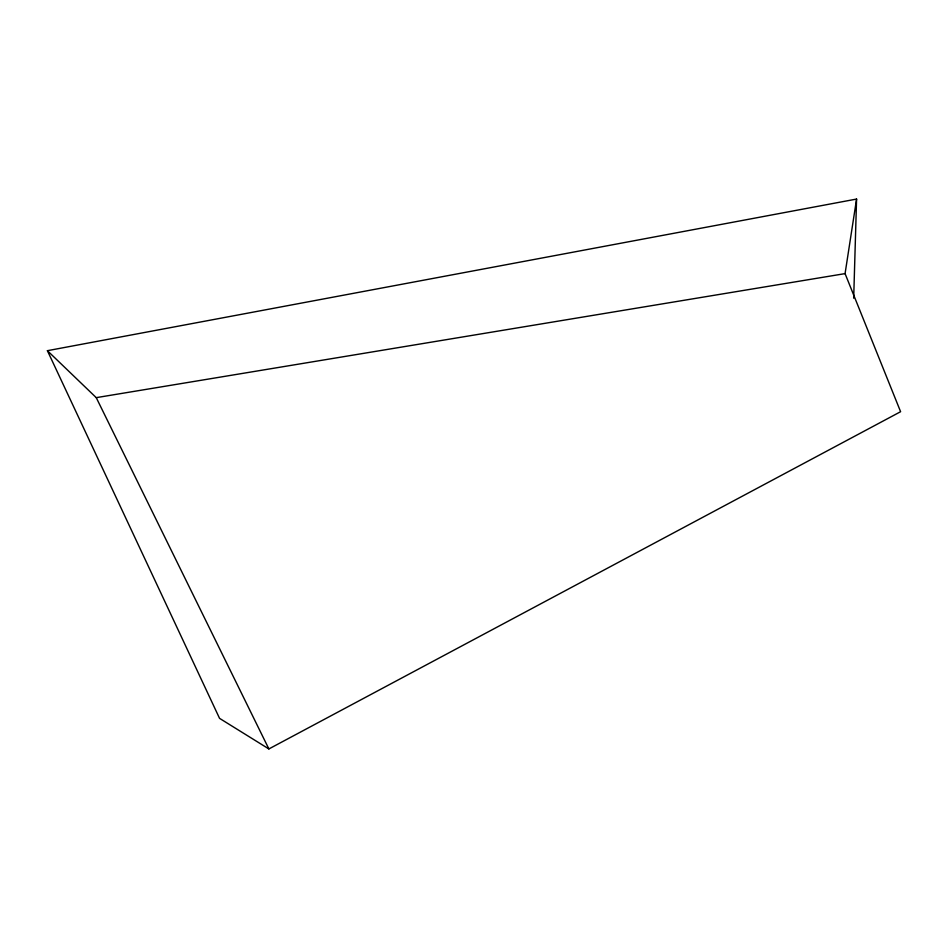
<?xml version="1.0" encoding="UTF-8"?>
<svg xmlns="http://www.w3.org/2000/svg" width="948" height="948" viewBox="0 0 948 948"><rect width="100%" height="100%" fill="white"/><g stroke="black" fill="none" stroke-linecap="round" stroke-linejoin="round"><path stroke-width="1.42" d="M853.686 298.17L856.577 199.056L47.4 350.689L219.557 718.359L268.877 748.944L900.6 411.705L845.071 273.617L856.577 199.056M47.4 350.689L96.246 397.65L845.071 273.617M96.246 397.65L268.877 748.944"/></g></svg>
